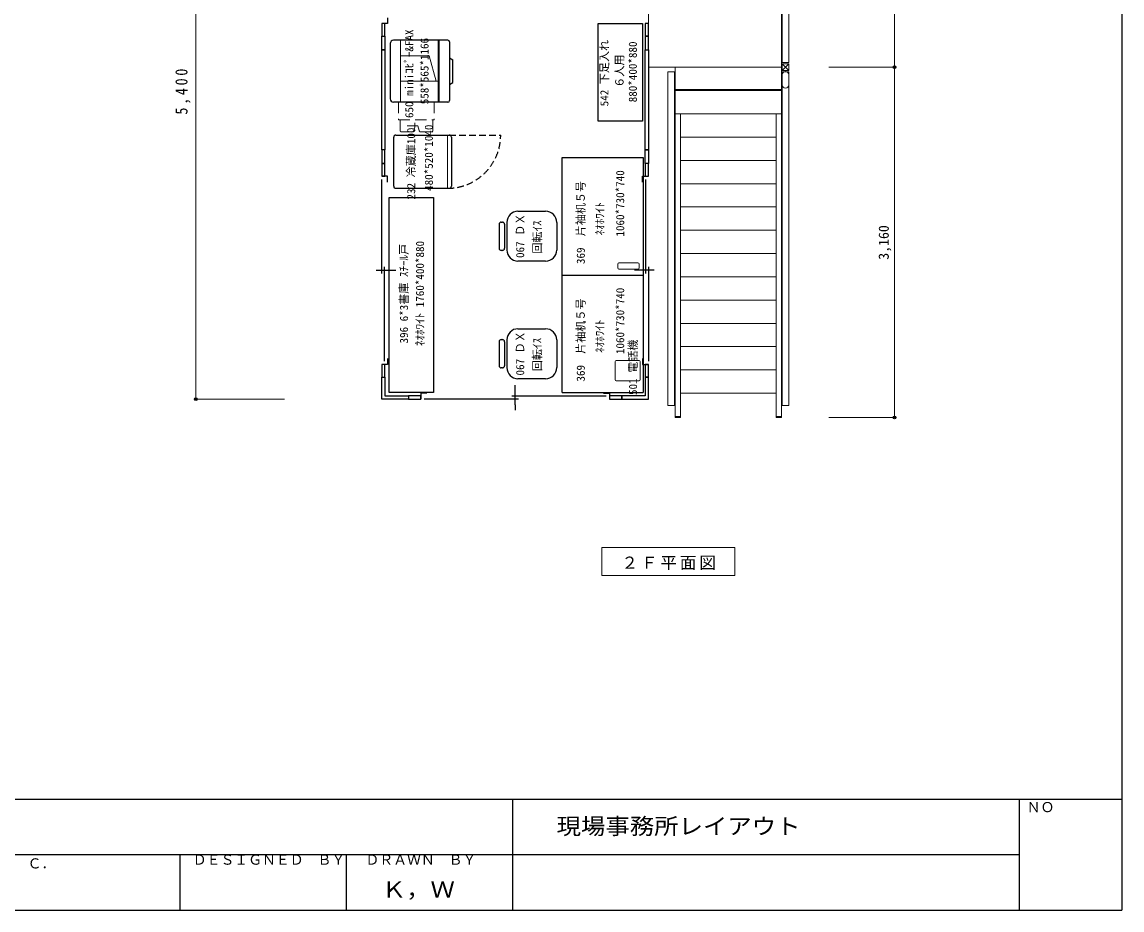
# Model space of a CAD drawing. Units: millimetres, scale not verified. Extents: x -9834 to 9831, y -7043 to 6939.
# Drawn here: x -89 to 9831, y -7043 to 967 of the extents above; entities that cross this region are included whole.
import ezdxf
from ezdxf.enums import TextEntityAlignment as Align

# ---------------------------------------------------------------- set-up
doc = ezdxf.new("R2010")
doc.units = ezdxf.units.MM
doc.header["$LTSCALE"] = 50
doc.header["$PDMODE"] = 32
doc.header["$PDSIZE"] = 25
doc.linetypes.add('DASHED1', pattern=[1.8, 1.2, -0.6])
doc.linetypes.add('DASHED2', pattern=[3, 2, -1])
for name, color, linetype, lineweight in [('0-0', 7, 'Continuous', 25), ('0-1', 7, 'Continuous', 25), ('0-2', 7, 'Continuous', 25), ('0-A', 7, 'Continuous', 25)]:
    doc.layers.add(name, color=color, linetype=linetype, lineweight=lineweight)
doc.styles.add('ＭＳ ゴシック', font='')
doc.styles.get('ＭＳ ゴシック').set_extended_font_data('MS Gothic')

msp = doc.modelspace()

# ---------------------------------------------------------------- linework, layer by layer
at = {"layer": '0-0'}
for p, q in [((-9834.22, -6043.08), (9830.56, -6043.08)), ((4335.38, -6043.61), (4335.38, -7043.08)), ((8902.95, -6043.62), (8902.95, -7043.08)), ((-5749.42, -6543.08), (8902.95, -6543.08)), ((1335.38, -6543.4), (1335.38, -7043.08)), ((2835.38, -6543.4), (2835.38, -7043.08)), ((-9834.22, -7043.08), (9827.94, -7043.08))]:
    msp.add_line(p, q, dxfattribs=at)
msp.add_lwpolyline([(-9834.22, 6939.35), (9827.94, 6939.35), (9827.94, -7043.08)], dxfattribs=at)
at = {"layer": '0-1', "color": 4, "lineweight": 18}
for p, q in [((1479.75, -2435.29), (1479.75, 2964.71)), ((5735.75, 518.71), (5795.75, 518.71)), ((5735.75, -2493.19), (5735.75, 518.71)), ((5795.75, 518.71), (5795.75, -2493.19)), ((6760.75, 558.71), (5800.75, 558.71)), ((5800.75, 558.71), (5800.75, 358.71)), ((6760.75, 358.71), (6760.75, 558.71)), ((6765.75, 528.71), (6825.75, 588.71)), ((6765.75, 588.71), (6825.75, 528.71)), ((6765.75, 518.71), (6825.75, 518.71)), ((6765.75, -2493.19), (6765.75, 518.71)), ((6794.45, 520.01), (6796.75, 520.01)), ((6825.75, 518.71), (6825.75, -2493.19)), ((7779.79, 558.71), (7186.05, 558.71)), ((7779.79, -2601.29), (7779.79, 558.71)), ((6765.75, 399.01), (6765.45, 490.91)), ((6825.65, 491.01), (6825.85, 398.71)), ((5800.75, 358.71), (6760.75, 358.71)), ((6760.75, 348.71), (5800.75, 348.71)), ((5800.75, 348.71), (5800.75, 138.71)), ((6796.65, 369.71), (6794.75, 370.01)), ((5800.75, 138.71), (6760.75, 138.71)), ((5800.75, 138.71), (5850.75, 138.71)), ((5800.75, -2591.29), (5800.75, 138.71)), ((5850.75, 138.71), (5850.75, -2591.29)), ((6710.75, -2591.29), (6710.75, 138.71)), ((6760.75, 138.71), (6760.75, -2591.29)), ((6710.75, -71.29), (5850.75, -71.29)), ((6710.75, -281.29), (5850.75, -281.29)), ((6710.75, -491.29), (5850.75, -491.29)), ((6710.75, -701.29), (5850.75, -701.29)), ((5735.75, -820.59), (5735.75, -1243.71)), ((5800.75, -2601.29), (5800.75, -858.09)), ((6710.75, -911.29), (5850.75, -911.29)), ((6710.75, -1121.29), (5850.75, -1121.29)), ((6710.75, -1331.29), (5850.75, -1331.29)), ((6760.75, -1412.39), (6760.75, -2601.29)), ((6710.75, -1541.29), (5850.75, -1541.29)), ((6710.75, -1751.29), (5850.75, -1751.29)), ((6710.75, -1961.29), (5850.75, -1961.29)), ((6710.75, -2171.29), (5850.75, -2171.29)), ((1479.75, -2435.29), (2279.75, -2435.29)), ((6710.75, -2381.29), (5850.75, -2381.29)), ((5795.75, -2493.19), (5735.75, -2493.19)), ((6825.75, -2493.19), (6765.75, -2493.19)), ((5800.75, -2601.29), (5800.75, -2591.29)), ((5850.75, -2601.29), (5800.75, -2601.29)), ((5850.75, -2591.29), (5850.75, -2601.29)), ((6710.75, -2601.29), (6710.75, -2591.29)), ((6760.75, -2601.29), (6710.75, -2601.29)), ((6760.75, -2591.29), (6760.75, -2601.29)), ((7779.79, -2601.29), (7186.05, -2601.29))]:
    msp.add_line(p, q, dxfattribs=at)
at = {"layer": '0-1'}
for p, q in [((3208.75, 1006.21), (3208.75, 952.21)), ((3154.75, 952.21), (3154.75, 839.71)), ((3184.75, 952.21), (3154.75, 952.21)), ((3208.75, 952.21), (3154.75, 952.21)), ((3184.75, 839.71), (3184.75, 952.21)), ((5560.75, 839.71), (5560.75, 952.21)), ((3154.75, 839.71), (3184.75, 839.71)), ((3154.75, 714.71), (3154.75, 839.71)), ((3154.75, 839.71), (3184.75, 839.71)), ((3184.75, 839.71), (3184.75, 714.71)), ((5530.75, 839.71), (5560.75, 839.71)), ((5530.75, 839.71), (5530.75, 714.71)), ((5560.75, 839.71), (5530.75, 839.71)), ((5560.75, 714.71), (5560.75, 839.71)), ((3184.75, 714.71), (3154.75, 714.71)), ((3154.75, -185.29), (3154.75, 714.71)), ((3154.75, 714.71), (3184.75, 714.71)), ((3184.75, 714.71), (3184.75, -185.29)), ((5530.75, 714.71), (5560.75, 714.71)), ((5530.75, 714.71), (5560.75, 714.71)), ((5530.75, -185.29), (5530.75, 714.71)), ((5560.75, 714.71), (5560.75, -185.29)), ((3154.75, -185.29), (3154.75, -310.29)), ((3184.75, -185.29), (3154.75, -185.29)), ((3184.75, -185.29), (3154.75, -185.29)), ((3184.75, -310.29), (3184.75, -185.29)), ((5530.75, -185.29), (5560.75, -185.29)), ((5530.75, -310.29), (5530.75, -185.29)), ((5560.75, -185.29), (5530.75, -185.29)), ((5560.75, -185.29), (5560.75, -310.29)), ((3154.75, -310.29), (3154.75, -422.79)), ((3184.75, -310.29), (3154.75, -310.29)), ((3154.75, -310.29), (3184.75, -310.29)), ((3184.75, -422.79), (3184.75, -310.29)), ((5560.75, -310.29), (5530.75, -310.29)), ((5530.75, -310.29), (5530.75, -422.79)), ((5560.75, -310.29), (5530.75, -310.29)), ((5560.75, -422.79), (5560.75, -310.29)), ((3154.75, -422.79), (3184.75, -422.79)), ((3208.75, -422.79), (3154.75, -422.79)), ((3154.75, -1302.79), (3154.75, -452.79)), ((3208.75, -476.79), (3208.75, -422.79)), ((5506.75, -422.79), (5560.75, -422.79)), ((5506.75, -476.79), (5506.75, -422.79)), ((5530.75, -422.79), (5560.75, -422.79)), ((5533.75, -452.79), (5533.75, -1302.79)), ((3104.75, -1272.79), (3231.75, -1272.79)), ((3181.75, -2092.79), (3181.75, -1242.79)), ((3231.75, -1272.79), (3281.75, -1272.79)), ((5483.75, -1272.79), (5433.75, -1272.79)), ((5610.75, -1272.79), (5483.75, -1272.79)), ((5560.75, -1242.79), (5560.75, -2092.79)), ((3208.75, -2068.79), (3208.75, -2122.79)), ((5506.75, -2068.79), (5506.75, -2122.79)), ((3154.75, -2122.79), (3154.75, -2235.29)), ((3184.75, -2122.79), (3154.75, -2122.79)), ((3208.75, -2122.79), (3154.75, -2122.79)), ((3184.75, -2235.29), (3184.75, -2122.79)), ((5506.75, -2122.79), (5560.75, -2122.79)), ((5560.75, -2122.79), (5530.75, -2122.79)), ((5530.75, -2122.79), (5530.75, -2235.29)), ((5560.75, -2235.29), (5560.75, -2122.79)), ((3154.75, -2235.29), (3184.75, -2235.29)), ((3154.75, -2235.29), (3184.75, -2235.29)), ((3154.75, -2235.29), (3184.75, -2235.29)), ((3154.75, -2435.29), (3154.75, -2235.29)), ((3184.75, -2235.29), (3184.75, -2405.29)), ((5530.75, -2235.29), (5560.75, -2235.29)), ((5530.75, -2235.29), (5530.75, -2405.29)), ((5560.75, -2235.29), (5530.75, -2235.29)), ((5530.75, -2235.29), (5530.75, -2405.29)), ((5560.75, -2235.29), (5530.75, -2235.29)), ((5560.75, -2435.29), (5560.75, -2235.29)), ((5560.75, -2435.29), (5560.75, -2235.29)), ((4357.75, -2358.29), (4357.75, -2308.29)), ((4357.75, -2485.29), (4357.75, -2358.29)), ((3184.75, -2405.29), (3395.25, -2405.29)), ((3395.25, -2405.29), (3395.25, -2435.29)), ((3507.75, -2405.29), (3395.25, -2405.29)), ((3395.25, -2405.29), (3395.25, -2435.29)), ((3395.25, -2435.29), (3507.75, -2435.29)), ((3507.75, -2381.29), (3507.75, -2435.29)), ((3561.75, -2381.29), (3507.75, -2381.29)), ((3507.75, -2435.29), (3507.75, -2405.29)), ((4387.75, -2435.29), (3537.75, -2435.29)), ((5177.75, -2408.29), (4327.75, -2408.29)), ((5153.75, -2381.29), (5207.75, -2381.29)), ((5207.75, -2381.29), (5207.75, -2435.29)), ((5207.75, -2405.29), (5207.75, -2435.29)), ((5320.25, -2405.29), (5207.75, -2405.29)), ((5207.75, -2435.29), (5320.25, -2435.29)), ((5320.25, -2435.29), (5320.25, -2405.29)), ((5320.25, -2405.29), (5320.25, -2435.29)), ((5530.75, -2405.29), (5320.25, -2405.29)), ((5320.25, -2405.29), (5320.25, -2435.29)), ((5530.75, -2405.29), (5320.25, -2405.29)), ((5320.25, -2435.29), (5560.75, -2435.29)), ((5320.25, -2435.29), (5560.75, -2435.29)), ((4357.75, -2485.29), (4357.75, -2535.29))]:
    msp.add_line(p, q, dxfattribs=at)
at = {"layer": '0-1', "color": 4, "lineweight": 18}
for points in [[(6760.75, 2964.71), (6760.75, 558.71), (5560.75, 558.71), (5560.75, 2964.71)], [(6765.75, 2922.71), (6765.75, 600.71), (6825.75, 600.71), (6825.75, 2922.71)], [(6765.75, 588.71), (6765.75, 528.71), (6825.75, 528.71), (6825.75, 588.71)]]:
    msp.add_lwpolyline(points, close=True, dxfattribs=at)
for points in [[(7779.79, 558.71), (7779.79, 2964.71), (7186.05, 2964.71)], [(6710.75, 138.71), (6760.75, 138.71), (6760.75, 348.71)], [(5800.75, -2591.29), (5850.75, -2591.29), (5800.75, -2591.29)], [(6710.75, -2591.29), (6760.75, -2591.29), (6710.75, -2591.29)]]:
    msp.add_lwpolyline(points, dxfattribs=at)
at = {"layer": '0-1'}
for points in [[(5560.75, 952.21), (5530.75, 952.21), (5530.75, 839.71)], [(3395.25, -2435.29), (3154.75, -2435.29), (3154.75, -2235.29)]]:
    msp.add_lwpolyline(points, dxfattribs=at)
at = {"layer": '0-1', "color": 4, "lineweight": 18}
for centre, start, end in [((6794.65, 490.81), 90.28554, 179.78389), ((6796.65, 490.91), 0.06099, 89.67499), ((6794.55, 398.81), 179.63719, 270.37), ((6796.65, 399.01), 270.12299, 359.51299)]:
    msp.add_arc(centre, 29, start, end, dxfattribs=at)
at = {"layer": '0-1', "color": 4}
for p in [(7779.79, 558.71), (1479.75, -2435.29), (7779.79, -2601.29)]:
    msp.add_point(p, dxfattribs=at)
at = {"layer": '0-2'}
for p, q in [((3752.3, 801.81), (3262.3, 801.81)), ((3672.3, 243.81), (3672.3, 801.81)), ((3232.3, 771.81), (3232.3, 273.81)), ((3767.3, 786.81), (3767.3, 258.81)), ((3767.3, 642.81), (3797.3, 625.49)), ((3752.3, 243.81), (3262.3, 243.81)), ((3262.95, -513.16), (3262.95, -73.16)), ((3282.95, -53.16), (3762.95, -53.16)), ((3782.95, -73.16), (3782.95, -513.16)), ((3282.95, -533.16), (3762.95, -533.16)), ((4383.31, -740.28), (4633.31, -740.28)), ((4213.31, -857.28), (4213.31, -1073.41)), ((4233.31, -837.28), (4243.31, -837.28)), ((4263.31, -857.28), (4263.31, -1073.41)), ((4283.31, -840.28), (4283.31, -1090.28)), ((4733.31, -840.28), (4733.31, -1090.28)), ((4243.31, -1093.41), (4233.31, -1093.41)), ((4633.31, -1190.28), (4383.31, -1190.28)), ((4783.31, -1315.28), (5513.31, -1315.28)), ((4383.31, -1800.28), (4633.31, -1800.28)), ((4213.31, -1917.28), (4213.31, -2133.41)), ((4233.31, -1897.28), (4243.31, -1897.28)), ((4263.31, -1917.28), (4263.31, -2133.41)), ((4283.31, -1900.28), (4283.31, -2150.28)), ((4733.31, -1900.28), (4733.31, -2150.28)), ((4243.31, -2153.41), (4233.31, -2153.41)), ((4633.31, -2250.28), (4383.31, -2250.28)), ((4783.31, -2375.28), (5513.31, -2375.28))]:
    msp.add_line(p, q, dxfattribs=at)
at = {"layer": '0-2', "color": 4, "lineweight": 18}
for p, q in [((3323.55, 801.81), (3323.55, 243.81)), ((3665.29, 243.81), (3665.29, 801.81)), ((3584.23, 661.98), (3323.55, 661.98)), ((3645.57, 433.07), (3584.23, 661.98)), ((3323.55, 433.07), (3665.29, 433.07)), ((3747.95, -53.16), (3747.95, -533.16)), ((5283.4, -1215.95), (5283.4, -1250.95)), ((5465.4, -1205.95), (5293.4, -1205.95)), ((5465.4, -1260.95), (5293.4, -1260.95)), ((5475.4, -1250.95), (5475.4, -1215.95)), ((5259.79, -2095.05), (5259.79, -2259.05)), ((5475.79, -2085.05), (5269.79, -2085.05)), ((5485.79, -2259.05), (5485.79, -2095.05)), ((5475.79, -2269.05), (5269.79, -2269.05))]:
    msp.add_line(p, q, dxfattribs=at)
at = {"layer": '0-2', "color": 4, "linetype": 'DASHED2', "lineweight": 18}
for p, q in [((3307.76, 243.81), (3307.76, 85.69)), ((3629.2, 243.81), (3629.2, 85.69)), ((3307.76, 85.69), (3629.2, 85.69)), ((3320.17, -9.19), (3320.17, 85.69)), ((3444.08, -13.07), (3456.03, 31.55)), ((3481.23, 31.55), (3456.03, 31.55)), ((3493.18, -13.07), (3481.23, 31.55)), ((3616.79, -9.19), (3616.79, 85.69)), ((3335.17, -24.19), (3429.59, -24.19)), ((3507.67, -24.19), (3601.79, -24.19))]:
    msp.add_line(p, q, dxfattribs=at)
at = {"layer": '0-2', "linetype": 'DASHED1'}
msp.add_line((3762.95, -53.16), (4227.95, -53.16), dxfattribs=at)
at = {"layer": '0-2'}
for points in [[(5506.75, 72.21), (5106.75, 72.21), (5106.75, 952.21)], [(5106.75, 952.21), (5506.75, 952.21), (5506.75, 72.21)], [(3767.3, 402.81), (3797.3, 420.13), (3797.3, 625.49)], [(4783.31, -1315.28), (4783.31, -255.28), (5513.31, -255.28), (5513.31, -1315.28)], [(4783.31, -2375.28), (4783.31, -1315.28), (5513.31, -1315.28), (5513.31, -2375.28)]]:
    msp.add_lwpolyline(points, dxfattribs=at)
msp.add_lwpolyline([(3621.62, -2375.28), (3221.62, -2375.28), (3221.62, -615.28), (3621.62, -615.28)], close=True, dxfattribs=at)
for centre, radius, start, end in [((3262.3, 771.81), 30, 90, 180), ((3752.3, 786.81), 15, 0, 90), ((3262.3, 273.81), 30, 180, 270), ((3752.3, 258.81), 15, 270, 0), ((3282.95, -73.16), 20, 90, 180), ((3762.95, -73.16), 20, 0, 90), ((3282.95, -513.16), 20, 180, 270), ((3762.95, -513.16), 20, 270, 0), ((4383.31, -840.28), 100, 90, 180), ((4633.31, -840.28), 100, 0, 90), ((4233.31, -857.28), 20, 90, 180), ((4243.31, -857.28), 20, 0, 90), ((4233.31, -1073.41), 20, 180, 270), ((4243.31, -1073.41), 20, 270, 0), ((4383.31, -1090.28), 100, 180, 270), ((4633.31, -1090.28), 100, 270, 0), ((4383.31, -1900.28), 100, 90, 180), ((4633.31, -1900.28), 100, 0, 90), ((4233.31, -1917.28), 20, 90, 180), ((4243.31, -1917.28), 20, 0, 90), ((4233.31, -2133.41), 20, 180, 270), ((4243.31, -2133.41), 20, 270, 0), ((4383.31, -2150.28), 100, 180, 270), ((4633.31, -2150.28), 100, 270, 0)]:
    msp.add_arc(centre, radius, start, end, dxfattribs=at)
at = {"layer": '0-2', "color": 4, "linetype": 'DASHED2', "lineweight": 18}
for centre, start, end in [((3335.17, -9.19), 180, 270), ((3429.59, -9.19), 270, 344.99998), ((3507.67, -9.19), 194.99998, 270), ((3601.79, -9.19), 270, 0)]:
    msp.add_arc(centre, 15, start, end, dxfattribs=at)
at = {"layer": '0-2', "linetype": 'DASHED1'}
msp.add_arc((3747.95, -53.16), 480, 270, 0, dxfattribs=at)
at = {"layer": '0-2', "color": 4, "lineweight": 18}
for centre, start, end in [((5293.4, -1215.95), 90, 180), ((5293.4, -1250.95), 180, 270), ((5465.4, -1215.95), 0, 90), ((5465.4, -1250.95), 270, 0), ((5269.79, -2095.05), 90, 180), ((5475.79, -2095.05), 0, 90), ((5269.79, -2259.05), 180, 270), ((5475.79, -2259.05), 270, 0)]:
    msp.add_arc(centre, 10, start, end, dxfattribs=at)
at = {"layer": '0-A', "color": 4, "lineweight": 18}
msp.add_lwpolyline([(5138.79, -4024.36), (6338.79, -4024.36), (6338.79, -3774.36), (5138.79, -3774.36)], close=True, dxfattribs=at)

# ---------------------------------------------------------------- texts
at = {"layer": '0-0', "color": 4, "style": 'ＭＳ ゴシック'}
for s, p in [('ＮＯ', (8970.94, -6188.13)), ('ＤＥＳＩＧＮＥＤ\u3000ＢＹ', (1451.44, -6662.03)), ('ＤＲＡＷＮ\u3000ＢＹ', (3008.54, -6662.03)), ('Ｃ．', (-37.97, -6695.88))]:
    msp.add_text(s, height=91.64, dxfattribs=at).set_placement(p, align=Align.BOTTOM_LEFT)
at = {"layer": '0-1', "color": 4, "style": 'ＭＳ ゴシック'}
msp.add_text('3,160', height=91.64, rotation=90, dxfattribs=at).set_placement((7754.79, -1177.54), align=Align.BOTTOM_LEFT)
at = {"layer": '0-1', "insert": (1432.32, 131.71), "char_height": 110, "attachment_point": 7, "rotation": 90, "style": 'ＭＳ ゴシック'}
msp.add_mtext('\\T1.38;\\W0.85;5,400', dxfattribs=at)
at = {"layer": '0-2', "color": 4, "style": 'ＭＳ ゴシック'}
for s, p in [('650 miniｺﾋﾟｰ&FAX', (3462.11, 100.88)), ('558*565*1166', (3599.42, 224.95)), ('542 下足入れ', (5221.3, 206.51)), ('880*400*880', (5477.66, 242.9)), ('６人用', (5358.02, 373.6)), ('232 冷蔵庫100L', (3479.09, -634.2)), ('480*520*1040', (3638.27, -556.55)), ('1060*730*740', (5363.78, -968.43)), ('369\u3000片袖机５号', (5008.26, -1216.22)), ('ﾈｵﾎﾜｲﾄ', (5180.63, -957.66)), ('067 ＤＸ', (4461.89, -1161.38)), ('回転ｲｽ', (4616.32, -1122.77)), ('396 6*3書庫 ｽﾁｰﾙ戸', (3414.37, -1932.71)), ('ﾈｵﾎﾜｲﾄ 1760*400*880', (3558.85, -1955.98)), ('1060*730*740', (5363.78, -2028.43)), ('369\u3000片袖机５号', (5008.26, -2276.22)), ('ﾈｵﾎﾜｲﾄ', (5180.63, -2017.66)), ('067 ＤＸ', (4461.89, -2221.38)), ('回転ｲｽ', (4616.32, -2182.77)), ('501 電話機', (5479.56, -2397.32))]:
    msp.add_text(s, height=73.31, rotation=90, dxfattribs=at).set_placement(p, align=Align.BOTTOM_LEFT)
at = {"layer": '0-A', "style": 'ＭＳ ゴシック', "width": 1.1}
for s, p in [('現場事務所レイアウト', (4732.13, -6404.52)), ('Ｋ，Ｗ', (3154.75, -6974.66))]:
    msp.add_text(s, height=146.6, dxfattribs=at).set_placement(p, align=Align.BOTTOM_LEFT)
at = {"layer": '0-A', "insert": (5316.67, -3977.21), "char_height": 110, "attachment_point": 7, "style": 'ＭＳ ゴシック'}
msp.add_mtext('\\T1.17;２Ｆ平面図', dxfattribs=at)

doc.saveas('drawing.dxf')
